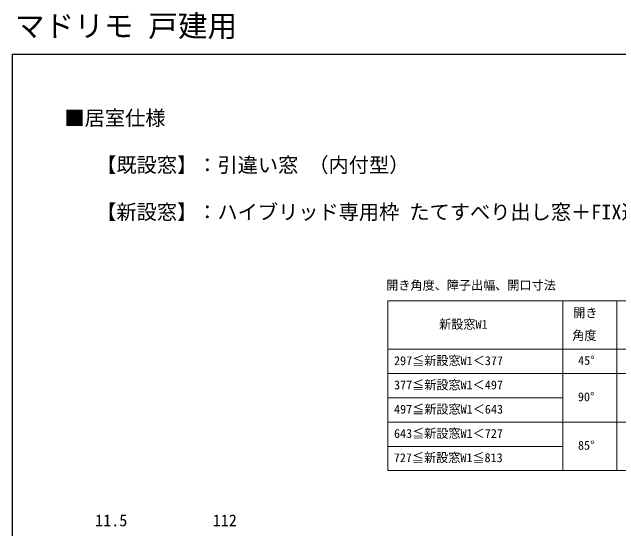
# Model space of a CAD drawing. Units: millimetres, scale not verified. Extents: x -525 to 525, y -783 to 778.
# Drawn here: x -525 to -74.5, y 394.9 to 778.5 of the extents above; entities that cross this region are included whole.
import ezdxf
from ezdxf.enums import TextEntityAlignment as Align

# ---------------------------------------------------------------- set-up
doc = ezdxf.new("R2010")
doc.units = ezdxf.units.MM
doc.header["$LTSCALE"] = 4
doc.layers.add('0-1_TABLE1', color=7, linetype='Continuous', lineweight=18)
for name, color, linetype in [('0-2_USER1', 3, 'Continuous'), ('0-8_YKK_D', 6, 'Continuous'), ('0-9_YKK_ZWAK', 7, 'Continuous')]:
    doc.layers.add(name, color=color, linetype=linetype)
doc.styles.add('ＭＳ ゴシック', font='')
doc.styles.get('ＭＳ ゴシック').set_extended_font_data('MS Gothic')

msp = doc.modelspace()

# ---------------------------------------------------------------- linework, layer by layer
at = {"layer": '0-1_TABLE1'}
for p, q in [((-245.996, 564.2), (-245.996, 438.2)), ((-115.996, 564.2), (-115.996, 438.2)), ((-75.996, 564.2), (-75.996, 438.2)), ((-245.996, 528.2), (484.004, 528.2)), ((-245.996, 510.2), (214.004, 510.2)), ((-245.996, 492.2), (-115.996, 492.2)), ((-245.996, 474.2), (214.004, 474.2)), ((-245.996, 456.2), (-115.996, 456.2)), ((-245.996, 438.2), (484.004, 438.2))]:
    msp.add_line(p, q, dxfattribs=at)
msp.add_lwpolyline([(-245.996, 564.2), (414.004, 564.2), (484.004, 564.2)], dxfattribs=at)
at = {"layer": '0-9_YKK_ZWAK'}
for q in [(-525, -782.8), (525, 747.2)]:
    msp.add_line((-525, 747.2), q, dxfattribs=at)

# ---------------------------------------------------------------- texts
at = {"layer": '0-1_TABLE1', "style": 'ＭＳ ゴシック'}
for s, p in [('開き', (-108.345, 549.941)), ('新設窓W1', (-207.893, 541.47)), ('角度', (-109.086, 533.203)), ('297≦新設窓W1＜377', (-241.413, 514.47)), ('45°', (-104.74, 514.7)), ('377≦新設窓W1＜497', (-241.413, 496.47)), ('90°', (-104.868, 487.7)), ('497≦新設窓W1＜643', (-241.388, 478.47)), ('643≦新設窓W1＜727', (-241.439, 460.47)), ('85°', (-104.817, 451.7)), ('727≦新設窓W1≦813', (-241.592, 442.47))]:
    msp.add_text(s, height=6.598, dxfattribs=at).set_placement(p, align=Align.BOTTOM_LEFT)
at = {"layer": '0-2_USER1', "style": 'ＭＳ ゴシック'}
for s, height, p in [('マドリモ 戸建用', 16.13, (-522.875, 755.325)), ('■居室仕様', 11, (-486.153, 691.075)), ('【既設窓】：引違い窓 （内付型）', 11, (-462.557, 656.245)), ('【新設窓】：ハイブリッド専用枠 たてすべり出し窓＋FIX連窓（樹脂額縁見込大）', 11, (-462.557, 621.331)), ('開き角度、障子出幅、開口寸法', 6.598, (-247.227, 570.461))]:
    msp.add_text(s, height=height, dxfattribs=at).set_placement(p, align=Align.BOTTOM_LEFT)
at = {"layer": '0-8_YKK_D', "style": 'ＭＳ ゴシック'}
for s, p in [('112', (-376.068, 394.2)), ('11.5', (-463.391, 394.2))]:
    msp.add_text(s, height=8.798, dxfattribs=at).set_placement(p, align=Align.BOTTOM_LEFT)

doc.saveas('drawing.dxf')
